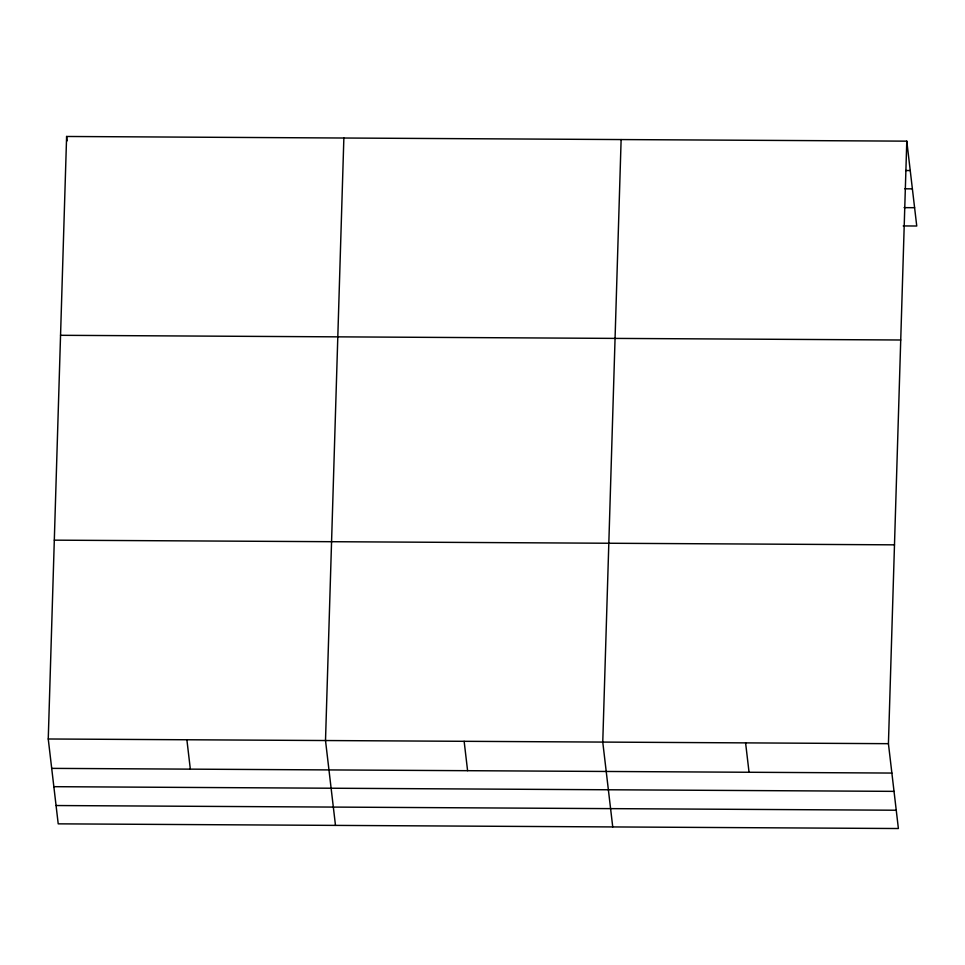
<?xml version="1.0" encoding="UTF-8"?>
<svg xmlns="http://www.w3.org/2000/svg" width="965" height="965" viewBox="0 0 965 965"><rect width="100%" height="100%" fill="white"/><g stroke="black" fill="none" stroke-linecap="round" stroke-linejoin="round"><path stroke-width="1.45" d="M906.786 141.155L888.427 743.677L898.391 828.525L58.214 823.845L48.25 738.985L66.609 136.475L906.786 141.155L916.75 226.015L903.216 225.931M343.866 138.019L325.507 740.529L335.482 825.389M621.122 139.563L602.763 742.085L612.739 826.933M905.725 170.516L910.236 170.54M904.868 188.802L912.383 188.851M904.072 207.644L914.603 207.704M60.542 335.301L900.731 339.994M54.305 540.159L894.483 544.839M48.25 738.985L888.427 743.677M51.7 768.369L891.877 773.062M53.847 786.68L894.036 791.36M56.066 805.534L896.244 810.226M745.595 742.881L749.045 772.265M464.141 741.313L467.591 770.685M186.884 739.757L190.334 769.141M66.609 136.475L67.116 140.878"/></g></svg>
